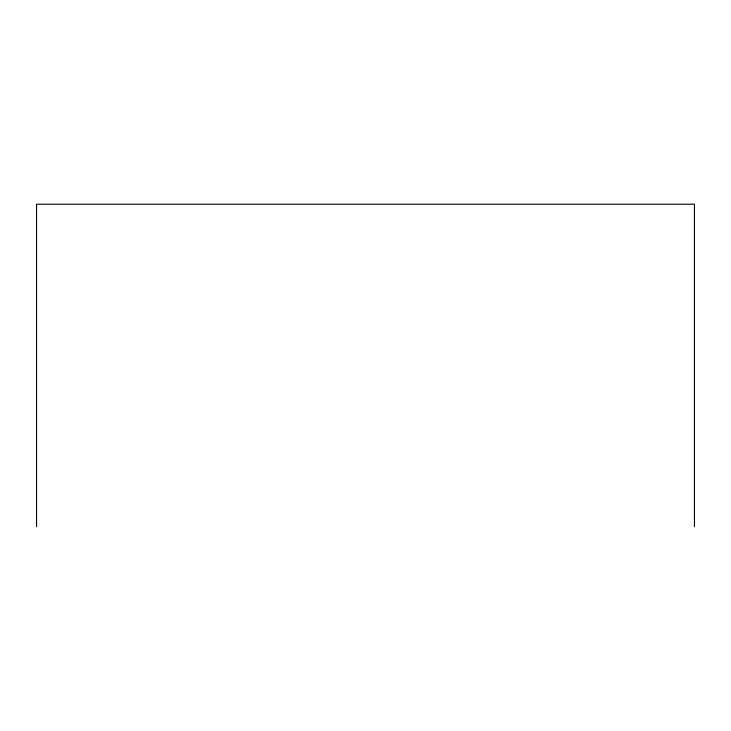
<?xml version="1.0" encoding="UTF-8"?>
<svg xmlns="http://www.w3.org/2000/svg" width="731" height="731" viewBox="0 0 731 731"><rect width="100%" height="100%" fill="white"/><g stroke="black" fill="none" stroke-linecap="round" stroke-linejoin="round"><path stroke-width="1.1" d="M694.45 526.777L694.45 204.223L36.55 204.223L36.55 526.777"/></g></svg>
